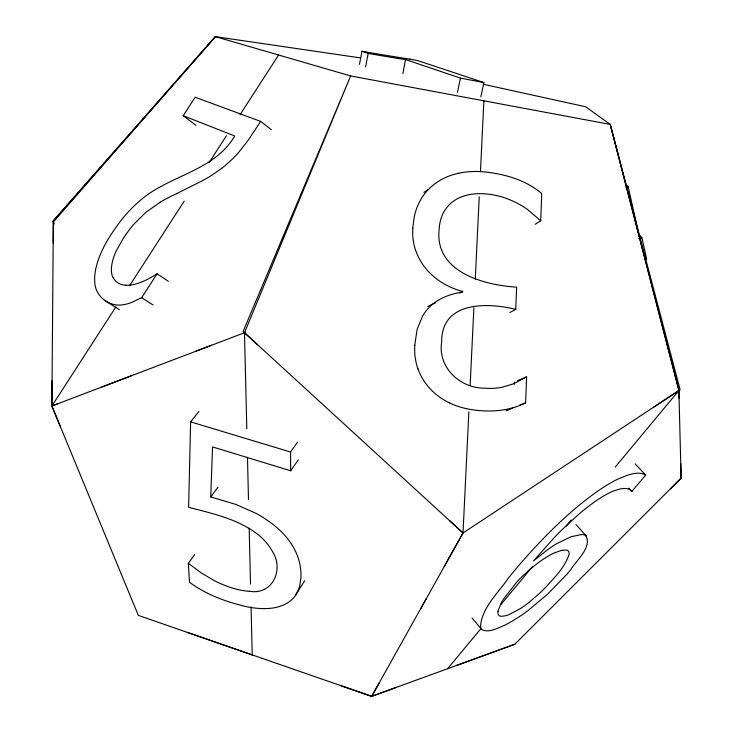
<?xml version="1.0" encoding="UTF-8"?>
<svg xmlns="http://www.w3.org/2000/svg" width="733" height="733" viewBox="0 0 733 733"><rect width="100%" height="100%" fill="white"/><g stroke="black" fill="none" stroke-linecap="round" stroke-linejoin="round"><path stroke-width="1.1" d="M396.471 687.334L371.677 696.35L138.317 615.372L51.878 406.018L53.344 220.981L215.374 36.65L360.508 57.916M60.592 427.092L51.869 406.027L52.08 380.775M53.17 242.944L53.335 221.998L215.374 36.65L350.649 75.948L610.25 124.408L680.114 389.718L463.018 532.955L444.253 566.508M198.918 411.515L190.617 421.86L188.619 507.273C213.065 513.76 238.94 519.147 259.061 535.42A42.734 27.139 34.9 0 1 265.951 542.173L267.408 543.923A39.39 25.041 34.8 0 1 272.19 551.097C284.377 569.211 272.768 595.352 249.477 591.256M295.903 594.61A69.571 44.127 34.8 0 0 299.715 585.85L300.924 577.934A93.925 59.391 35.4 0 0 300.915 572.207C300.163 557.135 292.604 543.08 282.113 532.506A63.285 40.278 34.7 0 0 270.404 522.418L262.826 517.269A81.839 51.686 34.7 0 0 256.202 513.421L235.834 504.405L210.738 496.937L212.543 446.91L290.68 470.778L298.267 459.93M466.069 408.611C482.946 412.093 500.905 412.111 517.296 406.394A88.647 79.769 61.8 0 0 525.634 402.838L526.615 376.854L517.507 380.72M535.145 224.289L540.734 220.78L541.724 193.503C524.956 179.338 502.774 173.391 481.26 171.659A98.598 88.107 58.8 0 0 458.711 173.217M509.811 312.515L515.757 309.39L516.637 287.171C483.432 285.055 434.083 271.796 439.186 228.806A44.86 39.949 57.1 0 1 443.575 212.295M514.374 384.239L514.465 382.012M415.602 250.09C422.465 271.073 441.687 286.145 462.67 291.422L462.633 292.064C451.281 293.731 439.91 297.662 431.233 305.414A51.676 46.848 62.4 0 0 422.703 315.831L417.187 329.099L414.713 345.234M468.863 411.772L463.018 532.955L371.686 696.35L341.212 685.786M470.137 385.485L473.885 307.741M475.268 279.163L479.235 196.847M480.454 171.696L483.872 100.815M412.752 228.311L414.172 217.179A65.622 58.521 56.9 0 1 419.963 201.025C427.696 186.347 442.631 176.433 458.73 173.272M359.472 64.33L362.029 51.246A125.774 4.627 11.4 0 0 374.82 53.482L402.325 57.999A112.937 4.151 11.5 0 0 409.985 59.144M365.593 66.676L368.195 53.417L362.029 51.246M402.893 73.648L405.505 59.584M457.447 92.385L460.443 78.11L405.725 59.611M480.866 96.774L483.89 82.572L417.892 60.656L409.958 59.135M246.792 428.704L244.492 332.736L350.649 75.948L243.118 331.472L463.018 532.955L449.622 520.677M443.676 212.359C456.815 188.344 490.459 191.011 511.826 200.64A84.414 75.462 59.3 0 1 526.99 209.097L540.734 220.78M420.495 609.022L426.313 598.623M379.401 682.533L371.677 696.35L514.795 644.261L681.122 478.127L680.737 463.531M295.885 594.6L304.781 580.618M271.357 129.741L260.646 121.385L195.161 97.223L183.204 115.704L234.734 135.972C213.688 172.264 166.574 175.379 137.685 202.702A74.968 37.31 -56 0 0 124.986 215.658A73.639 36.632 -56 0 0 121.513 219.891C110.225 234.615 99.697 250.732 95.721 269.112A51.347 25.279 -56.2 0 0 94.786 275.745A55.232 27.222 -56.1 0 0 94.777 281.82C94.859 295.72 108.521 306.843 122.109 304.873A75.316 37.365 -55.8 0 0 131.436 302.546L141.671 297.68L157.045 273.812L168.379 281.289M260.646 121.385L248.579 139.71L238.912 152.107A66.153 32.499 -53.3 0 1 222.356 167.811M57.302 403.956L51.869 406.027L115.851 306.971M129.521 285.815L184.175 201.19M209.024 162.717L226.415 135.797M240.076 114.641L278.595 55.012M290.68 470.778L290.543 452.014L297.561 442.109M262.332 608.592A87.978 56.129 35.2 0 1 247.232 606.832C226.818 602.15 206.431 594.839 189.508 582.259L188.335 563.329L194.776 554.46M210.738 496.937L217.967 487.216M447.597 668.716L481.26 628.227M501.024 604.459L532.488 566.6M566.16 526.111L571.282 519.944M615.189 467.123L678.868 390.542L610.25 124.408L585.74 106.789L483.194 84.24M628.703 488.141L631.819 491.476L645.709 475.03L635.117 463.87M215.374 36.65L52.785 221.311L54.196 223.089M670.438 488.783L681.131 478.127L678.85 389.91L610.25 124.408M222.365 167.848L211.69 175.334A136.274 65.008 -52.7 0 1 202.528 180.684L177.267 193.32M423.931 192.385L427.852 189.673M653.442 407.319L678.859 390.533L679.07 398.367M157.045 273.812C147.645 279.713 137.172 285.421 125.764 285.311M526.615 376.854L513.274 383.936L502.215 387.226A72.32 65.054 61.4 0 1 484.98 388.178C460.324 388.554 437.638 367.627 441.66 342.082C441.119 301.226 487.335 302.253 515.757 309.39M160.133 202.253L145.656 212.497L133.168 224.958A71.44 35.935 -56 0 0 122.988 238.885L116.254 250.86A36.888 18.252 -56.1 0 0 114.696 254.507A36.119 17.867 -56.1 0 0 112.717 277.028M459.884 293.072L462.67 291.422M427.797 306.55L431.902 304.36M432.791 303.984L435.448 302.857M519.55 405.212L525.634 402.838M51.878 406.018L245.821 332.232M101.96 386.96L131.06 375.892M195.427 351.4L211.498 345.289M514.795 644.252L456.522 665.472M626.037 187.19L628.181 186.668L638.727 234.102L641.952 237.822L646.68 259.097L644.518 259.619M638.709 238.61L641.952 237.822M262.332 608.573L265.401 608.582A67.738 42.981 34.8 0 0 296.123 594.756M397.643 58.402L380.18 55.516A95.583 3.619 11.5 0 1 368.213 53.427M460.443 78.11L483.89 82.572M190.617 421.86L290.543 452.014M187.391 632.414L252.005 654.826M449.164 402.729C435.017 395.93 423.225 383.854 418.03 368.91M105.186 300.732L119.369 309.638M141.671 297.68L153.115 305.029M585.649 535.511C592.704 546.983 576.184 560.443 570.787 569.651A99.056 27.433 -41.2 0 1 566.582 574.617L547.835 593.941L528.273 610.36A61.874 16.804 -41.2 0 1 518.643 617.131L511.552 621.52A64.238 17.464 -41.2 0 1 504.735 625.185C497.835 627.979 489.8 632.891 482.268 629.913A58.677 15.952 -41.2 0 1 480.491 627.558C481.114 607.996 498.266 593.144 508.583 577.778A220.816 56.386 -42.2 0 1 520.063 564.025C543.391 537.225 568.625 511.671 597.743 491.11A78.184 21.541 -42 0 1 608.399 484.238A71.413 19.727 -42 0 1 618.176 478.97C626.468 475.708 637.124 470.329 645.709 475.03M183.204 115.704L195.986 125.316M188.335 563.329L201.254 572.931L214.256 580.6A79.274 50.769 35.4 0 0 227.377 586.345A80.896 51.851 35.4 0 0 232.691 588.113L235.284 588.865A60.656 38.602 35.2 0 0 249.495 591.302M244.501 332.727L257.649 344.794M625.551 184.13L628.181 186.668M575.955 524.571L586.602 536.327M472.034 617.992L481.508 629.28M631.819 491.476L630.985 490.496A76.498 20.973 -41.8 0 0 619.733 489.067L613.97 490.835A50.843 14.028 -42 0 0 602.728 496.516A58.53 16.099 -42 0 0 587.069 507.456L584.293 509.655A70.753 19.333 -42 0 0 578.584 514.392L560.791 530.921A113.588 30.31 -42 0 0 554.67 537.152L533.542 560.873L548.174 549.274A46.949 12.873 -41.4 0 1 556.228 543.923L570.998 536.739L581.663 534.531A58.53 15.924 -41.4 0 1 585.658 535.502M680.435 475.946L681.122 478.127L680.609 475.9M53.335 221.998L53.995 224.188M247.479 457.264L248.496 499.53M249.174 528.09L250.521 584.073M251.062 606.915L252.216 654.899M512.569 408.024A87.163 78.688 61.8 0 1 506.173 410.755M415.492 250.127A55.488 49.597 56.6 0 1 412.844 228.329M417.911 368.946A56.798 51.493 63.1 0 1 414.805 345.252M466.078 408.565A78.468 70.863 62 0 1 449.146 402.774M160.142 202.189A197.095 103.28 -57.8 0 1 177.239 193.42M125.838 285.164A53.115 26.324 -55.8 0 1 112.836 276.9M405.615 59.611A69.855 2.657 11.5 0 1 397.533 58.383M497.982 611.249L497.899 612.889A41.323 11.215 -41.2 0 0 499.274 615.656A35.047 9.511 -41.2 0 0 501.207 616.306L505.165 615.867A45.831 12.47 -41.3 0 0 508.94 614.648L520.293 608.656A37.374 10.134 -41.2 0 0 527.925 603.259L538.929 593.922A52.84 14.458 -41.2 0 0 543.694 589.341C553.268 578.823 564.465 568.35 569.046 554.542A34.708 9.465 -41.4 0 0 568.835 551.839L568.551 551.335A37.859 10.326 -41.4 0 0 566.49 550.08L561.753 550.309L554.02 553.012A39.426 10.775 -41.3 0 0 549.613 555.293L544.958 558.106A41.524 11.334 -41.3 0 0 538.59 562.495A42.67 11.636 -41.3 0 0 528.924 570.274L524.168 574.59A42.899 11.701 -41.3 0 0 516.783 582.075L503.736 598.797A61.169 16.529 -41.4 0 0 501.088 603.241L497.982 611.249"/></g></svg>
